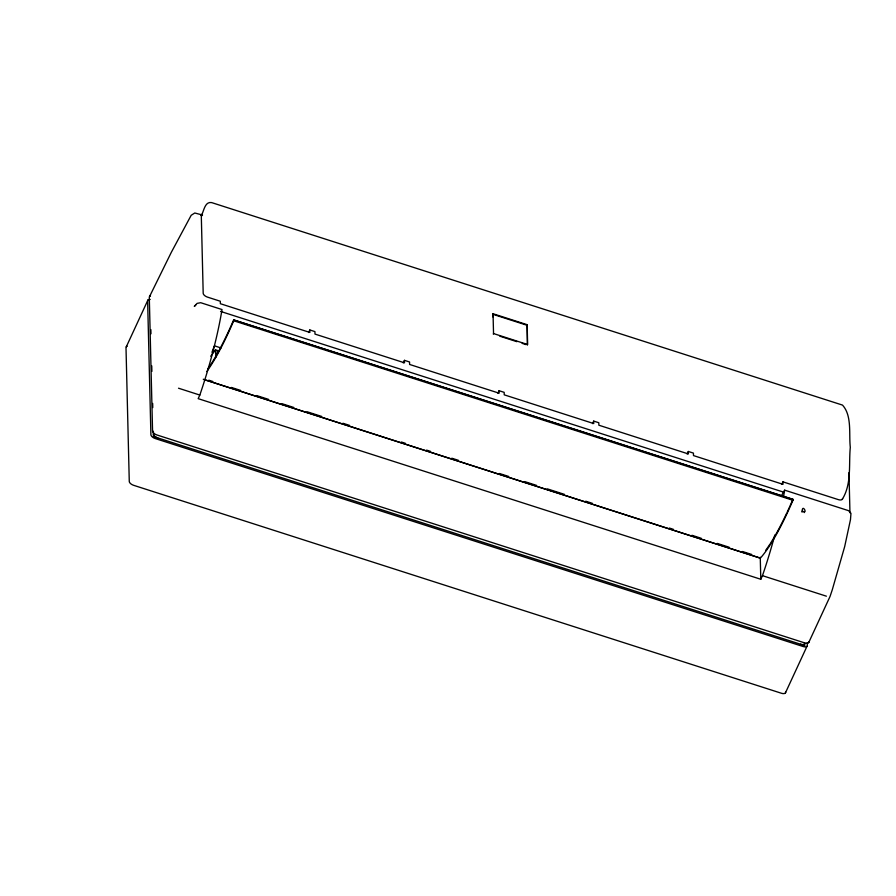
<?xml version="1.0" encoding="UTF-8"?>
<svg xmlns="http://www.w3.org/2000/svg" width="896" height="896" viewBox="0 0 896 896"><rect width="100%" height="100%" fill="white"/><g stroke="black" fill="none" stroke-linecap="round" stroke-linejoin="round"><path stroke-width="1.34" d="M493.539 333.57L493.046 313.746L527.15 324.688L527.632 344.512L493.539 333.57L493.293 334.096M842.251 499.363C851.906 483.829 848.624 464.632 850.293 447.317C848.792 433.866 852.152 415.632 842.498 405.093L211.658 202.597C204.568 201.32 203.997 211.445 201.298 215.466L203.19 293.283A4.581 2.285 24.8 0 0 207.514 297.125L220.304 301.235L220.371 303.71L309.882 332.45L309.814 329.963L314.933 331.61L314.989 334.085L404.499 362.824L404.443 360.338L409.55 361.984L409.618 364.459L499.128 393.198L499.061 390.712L504.179 392.358L504.235 394.834L593.746 423.573L593.69 421.098L598.808 422.733L598.864 425.208L688.374 453.947L688.318 451.472L693.426 453.107L693.493 455.582L783.003 484.322L782.936 481.846L838.354 499.632A4.581 2.285 24.8 0 0 842.554 498.523M207.648 369.174A129.315 26.813 -72.2 0 0 233.632 319.906L792.904 499.285L792.938 500.282A131.062 27.171 -72.2 0 1 760.357 558.141L203.795 379.49M790.059 505.826A129.315 26.813 -72.2 0 0 792.848 499.419L792.904 499.285M126.302 346.786L147.93 300.048M195.754 305.077L194.298 306.41L197.064 303.397L200.693 302.702L222.006 309.546A131.062 27.171 -72.2 0 1 199.83 395.058L198.162 398.653L760.794 579.264L762.462 575.669A131.062 27.171 -72.2 0 0 774.827 534.99M308.638 332.506L309.814 329.963M403.267 362.88L404.443 360.338M492.867 316.915L493.046 313.746M527.386 345.05L527.15 324.688M497.896 393.254L499.061 390.712M592.514 423.629L593.69 421.098M687.142 454.003L688.318 451.472M781.76 484.378L782.936 481.846M781.458 495.768L784.638 490.157L848.579 510.675L850.965 513.307L850.472 519.646L844.682 546.594L832.272 589.826L830.043 596.467L808.662 642.667M802.211 511.022C808.573 514.651 802.2 503.485 802.211 511.022L801.842 511.829A1.826 0.918 24.8 0 0 802.2 512.098M804.25 512.602L804.619 511.795M785.378 693L807.005 646.262M149.598 296.453L171.315 252.325L191.195 215.275L194.779 213.002L200.771 214.57L201.298 215.466L201.6 214.626A4.581 2.285 24.8 0 1 202.496 214.122M210.717 356.272L215.454 349.821L219.442 351.098M200.771 214.57L202.496 215.566M201.477 214.883L202.093 215.006M492.8 314.272L526.904 325.226M499.845 336.202L516.891 341.678M522.144 343.358L526.075 344.624M220.55 311.405L783.194 492.016M233.632 319.906L792.848 499.408M233.688 319.782L233.71 320.768L792.938 500.282M221.11 347.984L214.469 345.845A27.451 5.69 -72.2 0 0 211.971 352.296M208.802 380.195L212.789 381.483M231.381 387.442L240.677 390.432M256.614 395.55L268.565 399.381M281.848 403.648L293.798 407.478M307.07 411.746L321.686 416.438M342.933 423.259L349.574 425.387M401.363 442.008L405.35 443.296M426.597 450.106L430.573 451.394M451.819 458.214L458.461 460.342M499.419 473.491L508.715 476.47M524.653 481.589L536.603 485.419M547.221 488.835L564.491 494.379M585.738 501.2L592.379 503.328M669.402 528.058L673.378 529.334M691.97 535.304L701.266 538.283M717.203 543.402L729.154 547.232M742.437 551.499L751.733 554.478M203.269 379.277L760.357 558.141M178.517 388.214L199.83 395.058M762.462 575.669L826.392 596.187M848.971 472.618L849.957 512.758M807.24 642.622L807.307 645.411A4.581 2.285 24.8 0 1 803.107 646.52L155.221 438.547A4.581 2.285 24.8 0 1 150.898 434.706L147.627 300.888A4.581 2.285 24.8 0 1 150.203 299.443M760.256 557.222L760.794 579.264M217.19 351.49L217.19 351.77A59.987 12.432 -72.2 0 0 217.381 354.312M150.864 329.638L150.965 333.816M151.749 365.837L151.883 371.403M152.667 403.413L152.768 407.59M153.35 431.256L153.485 436.52L804.776 645.59L804.709 643.104A4.581 2.285 24.8 0 1 800.509 644.213M233.71 320.768A131.062 27.171 -72.2 0 1 206.741 371.594M789.51 507.069A129.315 26.813 -72.2 0 1 787.27 511.952M786.71 513.15A129.315 26.813 -72.2 0 1 770.784 542.83M770.123 543.872A129.315 26.813 -72.2 0 1 765.61 550.446M216.272 356.877A59.987 12.432 -72.2 0 1 215.454 349.821M784.638 490.157A131.062 27.171 -72.2 0 1 783.53 496.563M785.68 692.16A4.581 2.285 24.8 0 1 781.469 693.269L133.594 485.296A4.581 2.285 24.8 0 1 129.27 481.443L126 347.626A4.581 2.285 24.8 0 1 127.198 346.27M157.741 437.886A4.581 2.285 24.8 0 1 153.418 434.045M808.965 641.816A4.581 2.285 24.8 0 1 804.765 642.925L156.89 434.952A4.581 2.285 24.8 0 1 152.566 431.11L149.296 297.293A4.581 2.296 24.8 0 1 150.494 295.938"/></g></svg>
